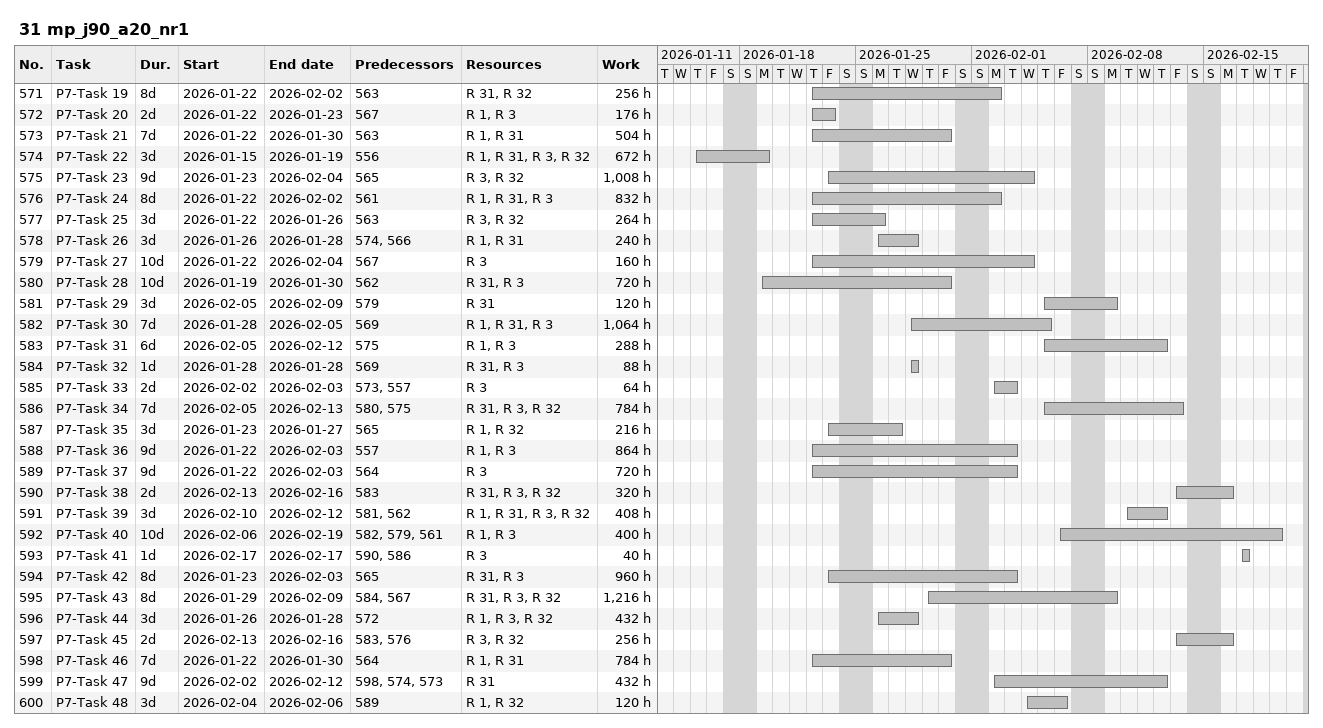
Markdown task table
31 mp_j90_a20_nr1

| ID | Task | Duration | Start | Finish | Predecessors | Resources | Work (h) |
|---|---|---|---|---|---|---|---|
| 571 | P7-Task 19 | 8d | 2026-01-22 | 2026-02-02 | 563 | R 31, R 32 | 256 |
| 572 | P7-Task 20 | 2d | 2026-01-22 | 2026-01-23 | 567 | R 1, R 3 | 176 |
| 573 | P7-Task 21 | 7d | 2026-01-22 | 2026-01-30 | 563 | R 1, R 31 | 504 |
| 574 | P7-Task 22 | 3d | 2026-01-15 | 2026-01-19 | 556 | R 1, R 31, R 3, R 32 | 672 |
| 575 | P7-Task 23 | 9d | 2026-01-23 | 2026-02-04 | 565 | R 3, R 32 | 1008 |
| 576 | P7-Task 24 | 8d | 2026-01-22 | 2026-02-02 | 561 | R 1, R 31, R 3 | 832 |
| 577 | P7-Task 25 | 3d | 2026-01-22 | 2026-01-26 | 563 | R 3, R 32 | 264 |
| 578 | P7-Task 26 | 3d | 2026-01-26 | 2026-01-28 | 574, 566 | R 1, R 31 | 240 |
| 579 | P7-Task 27 | 10d | 2026-01-22 | 2026-02-04 | 567 | R 3 | 160 |
| 580 | P7-Task 28 | 10d | 2026-01-19 | 2026-01-30 | 562 | R 31, R 3 | 720 |
| 581 | P7-Task 29 | 3d | 2026-02-05 | 2026-02-09 | 579 | R 31 | 120 |
| 582 | P7-Task 30 | 7d | 2026-01-28 | 2026-02-05 | 569 | R 1, R 31, R 3 | 1064 |
| 583 | P7-Task 31 | 6d | 2026-02-05 | 2026-02-12 | 575 | R 1, R 3 | 288 |
| 584 | P7-Task 32 | 1d | 2026-01-28 | 2026-01-28 | 569 | R 31, R 3 | 88 |
| 585 | P7-Task 33 | 2d | 2026-02-02 | 2026-02-03 | 573, 557 | R 3 | 64 |
| 586 | P7-Task 34 | 7d | 2026-02-05 | 2026-02-13 | 580, 575 | R 31, R 3, R 32 | 784 |
| 587 | P7-Task 35 | 3d | 2026-01-23 | 2026-01-27 | 565 | R 1, R 32 | 216 |
| 588 | P7-Task 36 | 9d | 2026-01-22 | 2026-02-03 | 557 | R 1, R 3 | 864 |
| 589 | P7-Task 37 | 9d | 2026-01-22 | 2026-02-03 | 564 | R 3 | 720 |
| 590 | P7-Task 38 | 2d | 2026-02-13 | 2026-02-16 | 583 | R 31, R 3, R 32 | 320 |
| 591 | P7-Task 39 | 3d | 2026-02-10 | 2026-02-12 | 581, 562 | R 1, R 31, R 3, R 32 | 408 |
| 592 | P7-Task 40 | 10d | 2026-02-06 | 2026-02-19 | 582, 579, 561 | R 1, R 3 | 400 |
| 593 | P7-Task 41 | 1d | 2026-02-17 | 2026-02-17 | 590, 586 | R 3 | 40 |
| 594 | P7-Task 42 | 8d | 2026-01-23 | 2026-02-03 | 565 | R 31, R 3 | 960 |
| 595 | P7-Task 43 | 8d | 2026-01-29 | 2026-02-09 | 584, 567 | R 31, R 3, R 32 | 1216 |
| 596 | P7-Task 44 | 3d | 2026-01-26 | 2026-01-28 | 572 | R 1, R 3, R 32 | 432 |
| 597 | P7-Task 45 | 2d | 2026-02-13 | 2026-02-16 | 583, 576 | R 3, R 32 | 256 |
| 598 | P7-Task 46 | 7d | 2026-01-22 | 2026-01-30 | 564 | R 1, R 31 | 784 |
| 599 | P7-Task 47 | 9d | 2026-02-02 | 2026-02-12 | 598, 574, 573 | R 31 | 432 |
| 600 | P7-Task 48 | 3d | 2026-02-04 | 2026-02-06 | 589 | R 1, R 32 | 120 |
